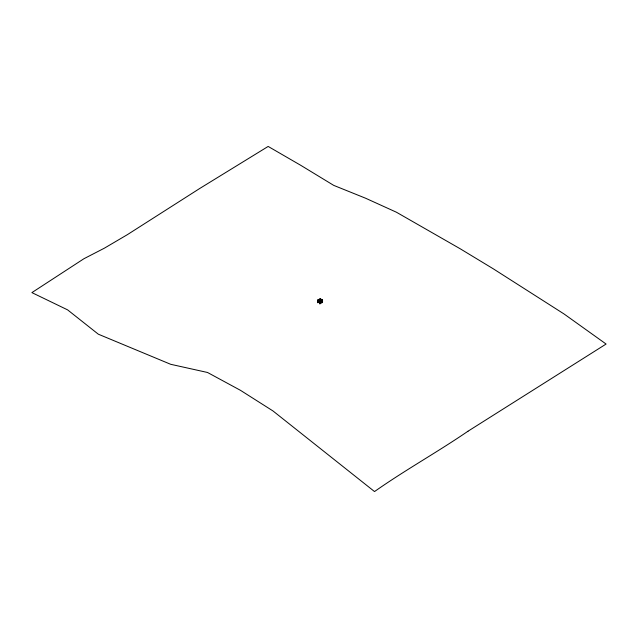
<?xml version="1.0" encoding="UTF-8"?>
<svg xmlns="http://www.w3.org/2000/svg" width="638" height="638" viewBox="0 0 638 638"><rect width="100%" height="100%" fill="white"/><g stroke="black" fill="none" stroke-linecap="round" stroke-linejoin="round"><path stroke-width="0.96" d="M318.091 301.814L317.676 302.045M318.091 302.045L318.091 301.71M319.965 302.587L320.037 303.074M320.547 300.362L320.18 300.075L320.755 299.98L320.061 300.059L320.778 299.629L319.694 299.964L320.85 300.418L321.193 300.027L320.691 299.669M320.077 298.728L322.429 299.9L322.493 302.444L319.614 303.847L319.526 302.141L317.708 300.745M318.561 301.934L318.298 302.109M320.236 302.755L319.965 302.922M320.244 300.219C321.456 299.509 320.116 300.953 320.021 299.693M320.38 302.803L319.718 303.241L319.686 302.675M318.984 302.699L319.917 302.906M320.3 298.592L317.58 300.267L319.821 301.678M318.115 302.332L318.41 302.181M318.785 299.836C314.079 302.037 325.205 301.543 319.526 302.141M320.587 299.493L321.153 299.645L320.802 299.374M319.391 300.61L318.601 300.769M318.043 301.583L317.915 302.157M322.27 299.724L319.829 301.112L317.955 300.051M319.829 301.894L319.526 301.487L322.493 300.123M318.306 300.801L319.805 301.766L320.603 301.311M321.855 299.972L322.549 300.45L321.983 300.785L321.983 302.149M320.188 300.155L320.483 299.948M320.435 300.171L320.858 299.693M320.515 299.613L320.18 299.996M319.486 302.619L319.965 302.898M320.148 303.018L320.156 302.587M322.549 300.45L322.549 301.814M321.887 300.147L321.887 300.634M320.132 302.141L320.132 303.808M317.708 300.091L317.708 302.763M467.989 431.224C437.373 452.183 404.883 470.174 374.522 491.563L272.992 410.96L240.462 390.32L207.517 372.48L170.689 364.298L98.308 334.184L67.604 309.869L31.9 292.611L83.929 258.725L104.345 248.198L127.329 234.688L199.734 188.481L268.159 146.437L300.801 165.346L333.706 185.371L365.542 198.203L396.373 212.199L460.157 248.748L493.23 268.781L563.992 313.936L606.1 344.041L467.989 431.224"/></g></svg>
